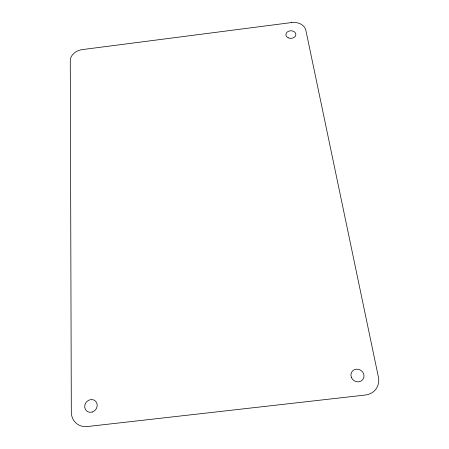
<?xml version="1.0" encoding="UTF-8"?>
<svg xmlns="http://www.w3.org/2000/svg" width="449" height="449" viewBox="0 0 449 449"><rect width="100%" height="100%" fill="white"/><g stroke="black" fill="none" stroke-linecap="round" stroke-linejoin="round"><path stroke-width="0.67" d="M291.665 22.545L82.274 49.603A12.348 9.334 -16.5 0 0 70.274 60.57L71.312 412.154A16.736 15.126 -51.4 0 0 87.291 426.55L365.447 395.019A16.866 15.535 34.9 0 0 378.417 377.126L305.853 30.223A12.488 9.474 -2 0 0 291.665 22.545M288.185 37.823A5.001 3.805 -2.2 0 0 295.869 34.657A5.001 3.805 -2.2 0 0 288.567 31.228A5.001 3.805 -2.2 0 0 288.185 37.823M92.247 412.059A6.662 6.039 -50.6 0 0 95.648 401.221A6.662 6.039 -50.6 0 0 84.979 404.527A6.662 6.039 -50.6 0 0 92.247 412.059M351.309 377.227A6.707 6.196 34 0 0 362.489 379.933A6.707 6.196 34 0 0 358.605 369.331A6.707 6.196 34 0 0 351.309 377.227"/></g></svg>
